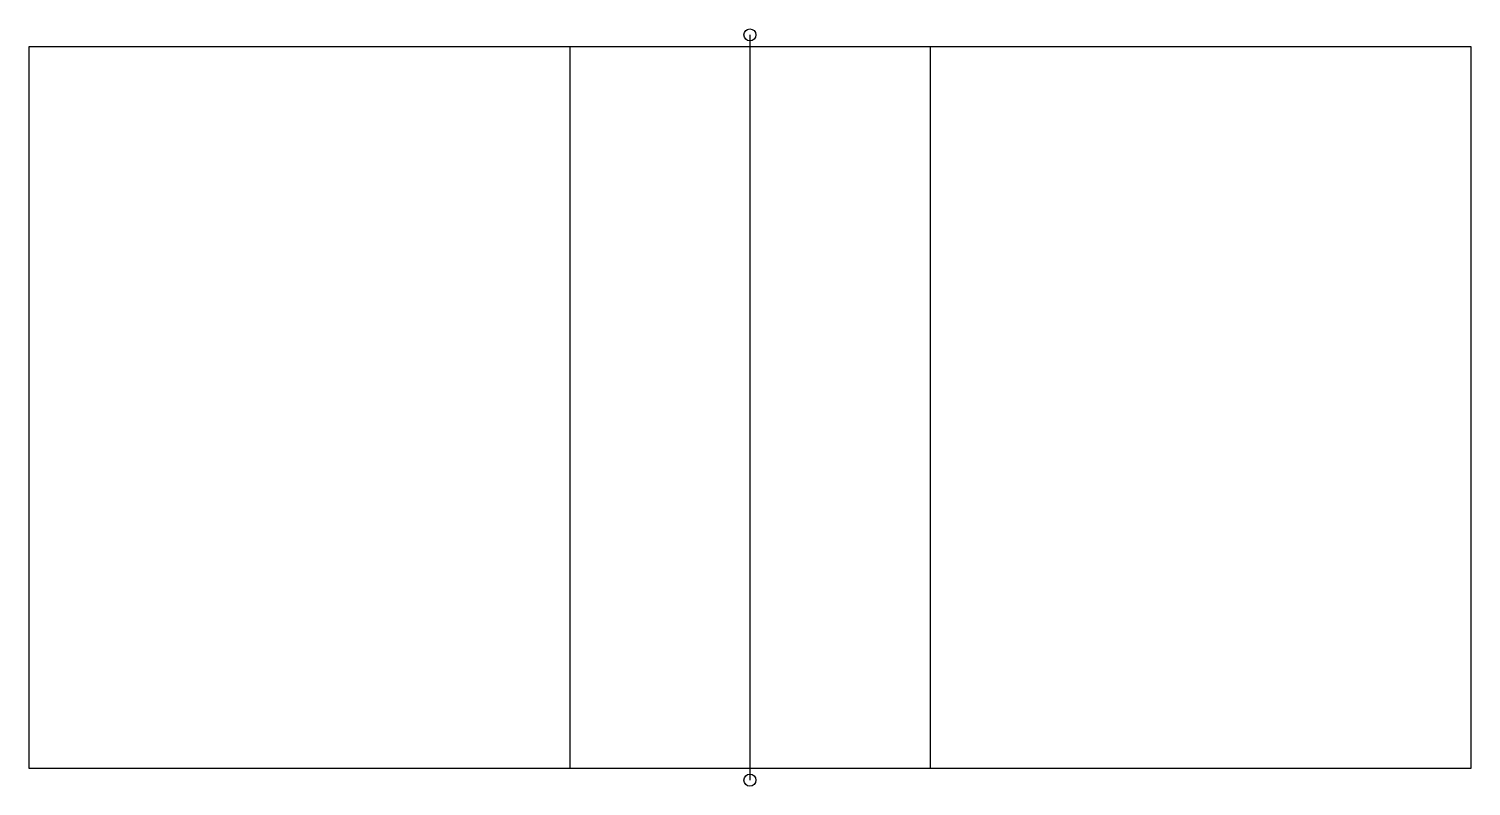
# Model space of a CAD drawing. Header units: millimetres. Extents: x 1184.2 to 1202.2, y 1174.2 to 1183.7.
import ezdxf

# ---------------------------------------------------------------- set-up
doc = ezdxf.new("R2010")
doc.units = ezdxf.units.MM
doc.header["$LTSCALE"] = 10
doc.layers.add('Campos_e_Quadras', color=3, linetype='Continuous')

msp = doc.modelspace()

# ---------------------------------------------------------------- linework, layer by layer
at = {"layer": 'Campos_e_Quadras'}
msp.add_line((1193.186, 1183.585), (1193.186, 1174.285), dxfattribs=at)
msp.add_lwpolyline([(1202.186, 1183.435), (1184.186, 1183.435), (1184.186, 1174.435), (1202.186, 1174.435)], close=True, dxfattribs=at)
for points in [[(1190.936, 1183.435), (1190.936, 1174.435)], [(1195.436, 1183.435), (1195.436, 1174.435)]]:
    msp.add_lwpolyline(points, dxfattribs=at)
for centre in [(1193.186, 1183.585), (1193.186, 1174.285)]:
    msp.add_circle(centre, 0.075, dxfattribs=at)

doc.saveas('drawing.dxf')
